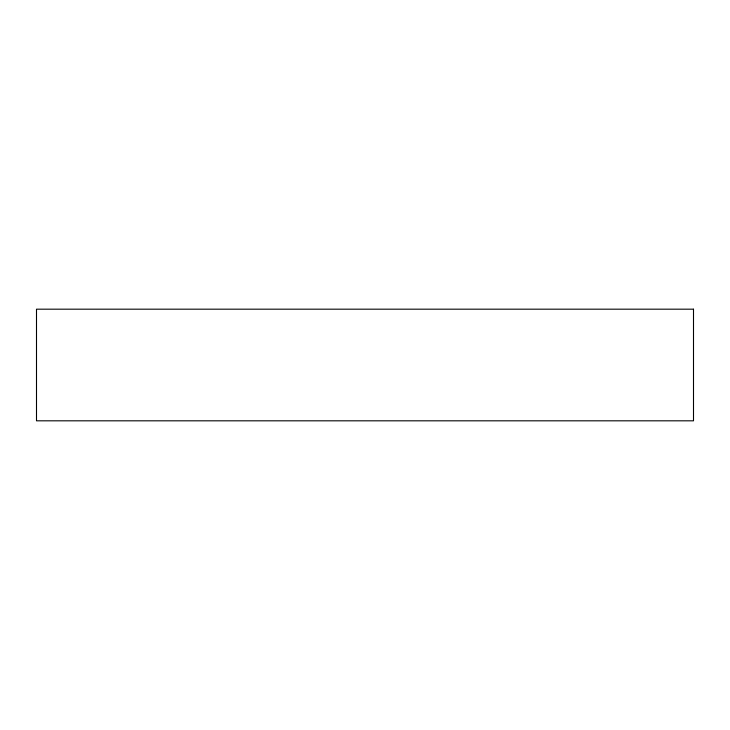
<?xml version="1.0" encoding="UTF-8"?>
<svg xmlns="http://www.w3.org/2000/svg" width="730" height="730" viewBox="0 0 730 730"><rect width="100%" height="100%" fill="white"/><g stroke="black" fill="none" stroke-linecap="round" stroke-linejoin="round"><path stroke-width="1.09" d="M693.5 309.182L36.5 309.182L36.5 420.818L693.5 420.818L693.5 309.182"/></g></svg>
